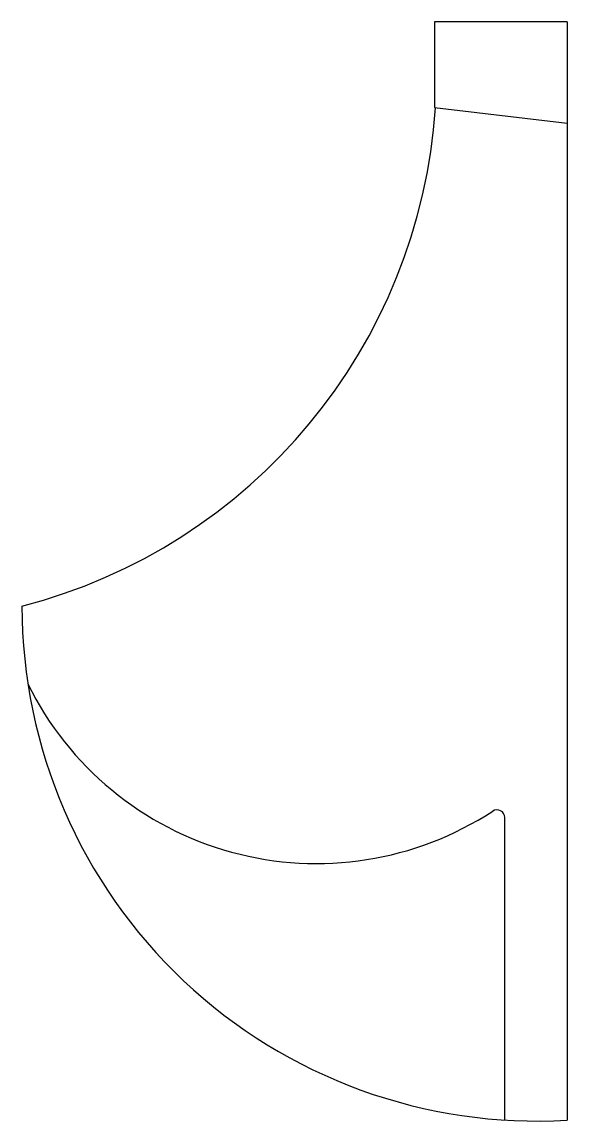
# Model space of a CAD drawing. Extents: x -35 to 0, y -70.6 to 0.
import ezdxf

# ---------------------------------------------------------------- set-up
doc = ezdxf.new("R2010")
doc.units = 0
doc.header["$LTSCALE"] = 25
doc.header["$MEASUREMENT"] = 0
doc.layers.get('0').update_dxf_attribs({"linetype": 'CONTINUOUS'})

msp = doc.modelspace()

# ---------------------------------------------------------------- linework, layer by layer
at = {"color": 0, "linetype": 'ByBlock'}
for p, q in [((0, 0), (0, -70.5)), ((-4, -61), (-4, -51.078)), ((-4, -70.493), (-4, -61))]:
    msp.add_line(p, q, dxfattribs=at)
msp.add_lwpolyline([(0, 0), (-8.5, 0), (-8.5, -5.5), (0, -6.5)], dxfattribs=at)
for centre, radius, start, end in [((-43.873, -3.116), 35.51, 284.47029, 356.14019), ((-1.943, -37.5), 33.057, 180, 273.36937), ((-16.084, -33.356), 20.672, 206.25218, 303.17065), ((-4.5, -51.078), 0.5, 0, 123.17065)]:
    msp.add_arc(centre, radius, start, end, dxfattribs=at)

doc.saveas('drawing.dxf')
